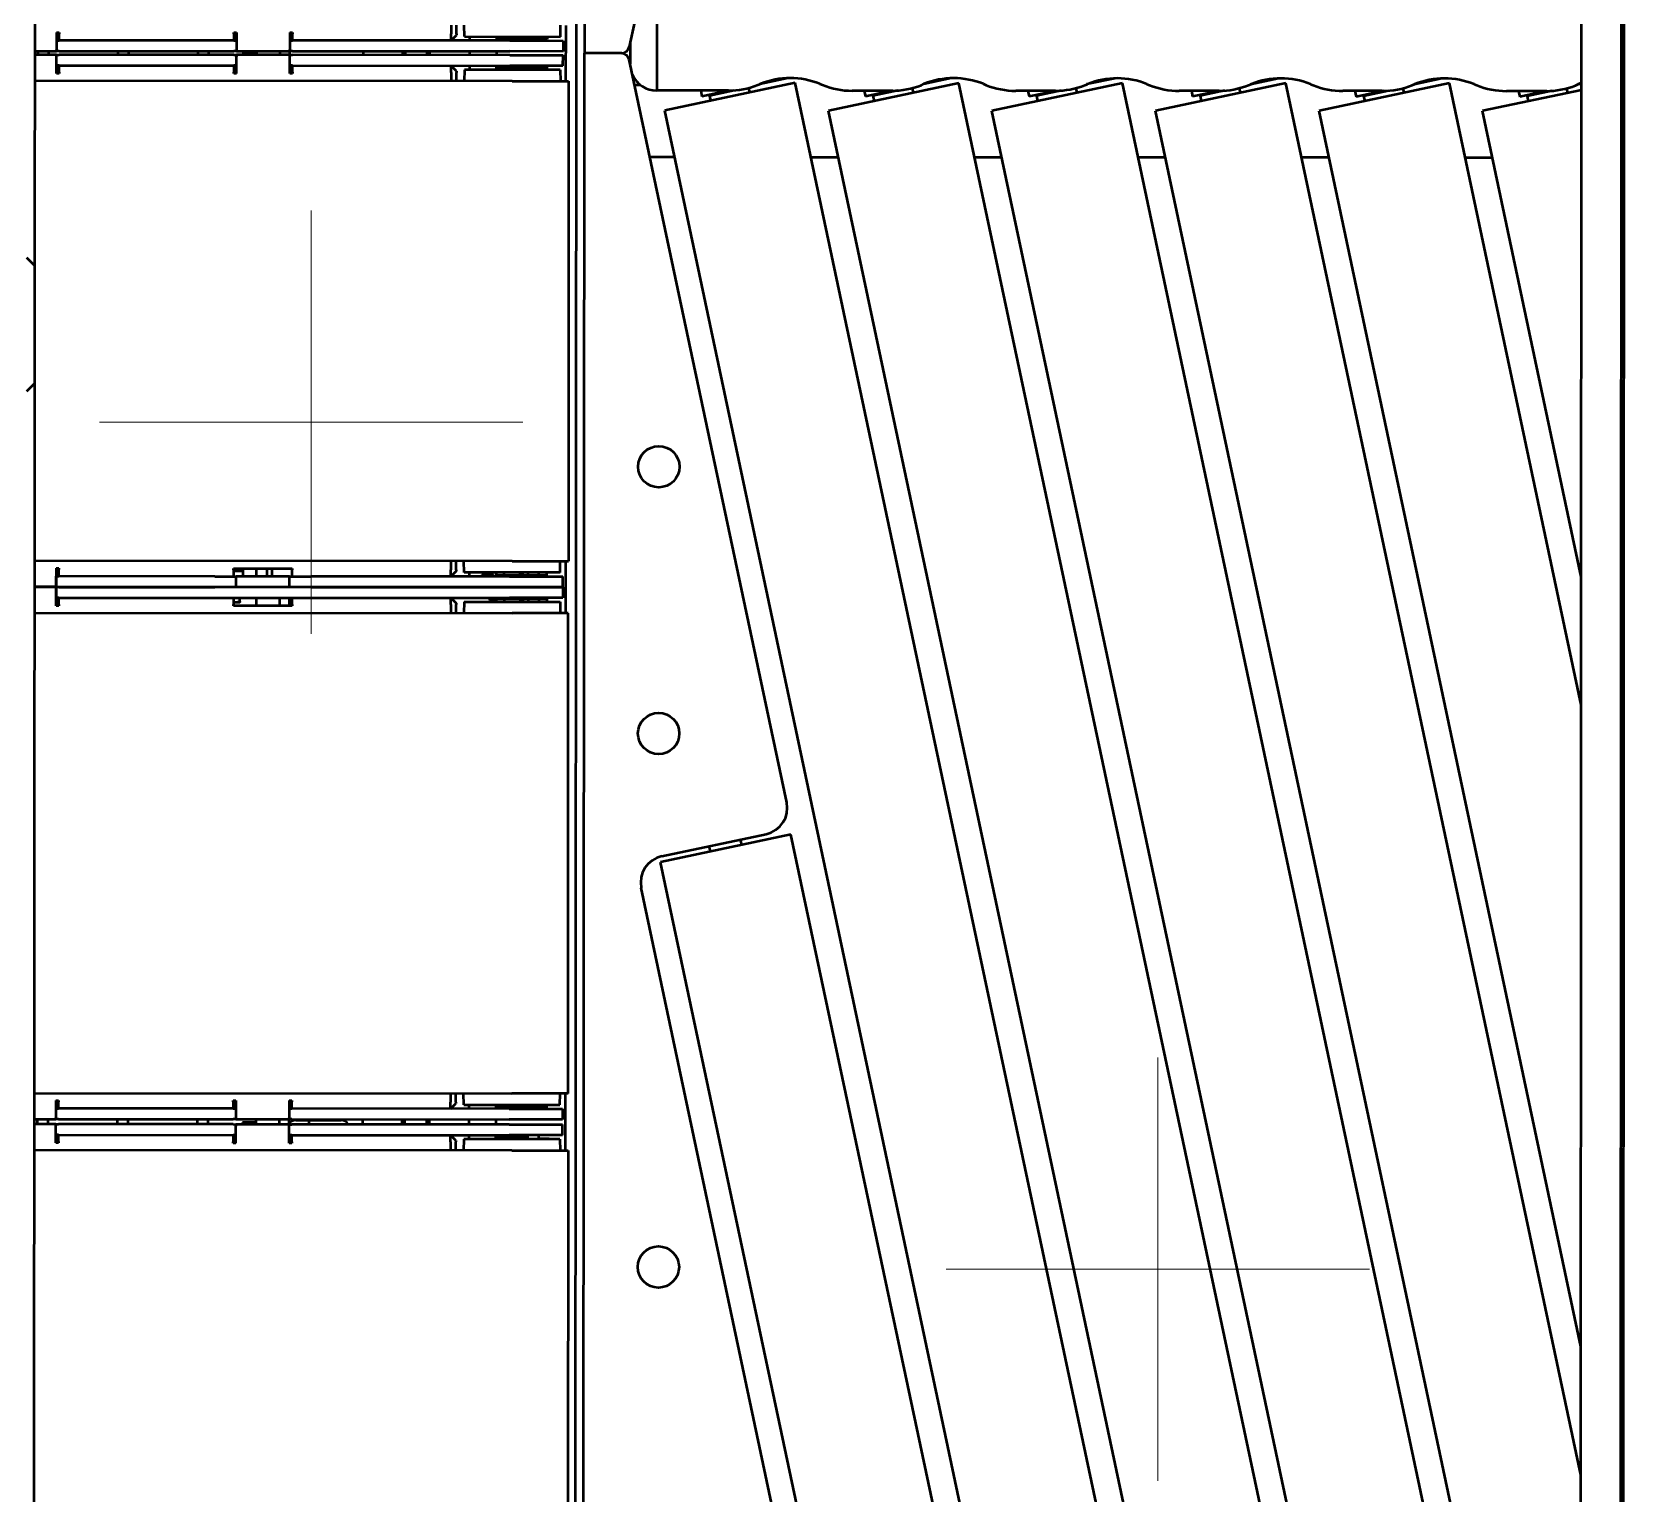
# Model space of a CAD drawing. Header units: millimetres. Extents: x 845401 to 948039, y 511594 to 550263.
# Drawn here: x 914943 to 915544, y 536098 to 536646 of the extents above; entities that cross this region are included whole.
import ezdxf

# ---------------------------------------------------------------- set-up
doc = ezdxf.new("R2010")
doc.units = ezdxf.units.MM
doc.layers.add('00', color=7, linetype='Continuous')
doc.layers.add('A-剖-0.10mm.......SECT-L01', color=255, linetype='Continuous', lineweight=18)
doc.layers.add('可见 (ISO)', color=7, linetype='Continuous', lineweight=50)

# ---------------------------------------------------------------- blocks, each defined once
blk = doc.blocks.new('单件分离新结构核图')
at = {"layer": '可见 (ISO)'}
for p, q in [((4621786.37, 893985.08), (4621786.37, 896285.08)), ((4621801.37, 893985.08), (4621801.37, 896285.08)), ((4621802.37, 893985.08), (4621802.37, 896285.08)), ((4621412.37, 896118.58), (4621412.37, 895293.08)), ((4621409.37, 894481.08), (4621409.37, 896105.08)), ((4621409.37, 894481.08), (4621409.37, 896105.08)), ((4621488.41, 895573.94), (4621429.22, 895295.45)), ((4621206.37, 895213.33), (4621206.37, 895459.33)), ((4621439.56, 895307.08), (4621439.56, 895279.08)), ((4621214.37, 895300.78), (4621214.37, 895294.28)), ((4621214.37, 895300.78), (4621215.37, 895300.78)), ((4621215.37, 895300.78), (4621215.37, 895300.28)), ((4621215.37, 895297.78), (4621215.37, 895300.28)), ((4621280.87, 895300.28), (4621280.87, 895300.78)), ((4621280.87, 895300.78), (4621281.87, 895300.78)), ((4621280.87, 895300.28), (4621280.87, 895297.78)), ((4621281.87, 895300.78), (4621281.87, 895294.28)), ((4621301.87, 895300.78), (4621301.87, 895294.28)), ((4621301.87, 895300.78), (4621302.87, 895300.78)), ((4621302.87, 895300.78), (4621302.87, 895300.28)), ((4621302.87, 895297.78), (4621302.87, 895300.28)), ((4621362.37, 895303.53), (4621362.37, 895300.28)), ((4621362.37, 895297.78), (4621362.37, 895300.28)), ((4621362.37, 895297.78), (4621364.37, 895299.78)), ((4621364.37, 895300.28), (4621364.37, 895303.53)), ((4621364.37, 895300.28), (4621364.37, 895299.78)), ((4621367.37, 895299.28), (4621367.27, 895303.53)), ((4621367.37, 895299.28), (4621403.37, 895299.28)), ((4621369.37, 895297.78), (4621369.37, 895299.28)), ((4621379.37, 895299.28), (4621379.37, 895298.28)), ((4621379.37, 895299.28), (4621379.37, 895297.78)), ((4621382.37, 895297.78), (4621382.37, 895299.28)), ((4621388.37, 895297.78), (4621388.37, 895299.28)), ((4621389.37, 895297.78), (4621389.37, 895299.28)), ((4621391.37, 895299.28), (4621391.37, 895298.28)), ((4621395.37, 895297.78), (4621395.37, 895299.28)), ((4621398.37, 895299.28), (4621398.37, 895298.28)), ((4621403.37, 895299.28), (4621403.46, 895303.53)), ((4621403.37, 895299.28), (4621403.46, 895303.53)), ((4621405.37, 895303.53), (4621405.37, 895282.63)), ((4621405.37, 895303.53), (4621405.37, 895282.63)), ((4621206.37, 895293.78), (4621213.87, 895293.78)), ((4621207.37, 895293.78), (4621207.37, 895292.38)), ((4621211.37, 895293.78), (4621211.37, 895292.38)), ((4621213.87, 895293.78), (4621214.37, 895293.78)), ((4621214.37, 895297.78), (4621214.37, 895293.78)), ((4621214.37, 895297.78), (4621215.37, 895297.78)), ((4621215.37, 895293.78), (4621214.37, 895293.78)), ((4621280.87, 895297.78), (4621215.37, 895297.78)), ((4621215.37, 895293.78), (4621280.87, 895293.78)), ((4621237.37, 895293.78), (4621237.37, 895292.38)), ((4621241.37, 895293.78), (4621241.37, 895292.38)), ((4621267.37, 895293.78), (4621267.37, 895292.38)), ((4621271.37, 895293.78), (4621271.37, 895292.38)), ((4621280.87, 895297.78), (4621281.87, 895297.78)), ((4621281.87, 895293.78), (4621280.87, 895293.78)), ((4621281.87, 895297.78), (4621281.87, 895293.78)), ((4621281.87, 895293.78), (4621282.37, 895293.78)), ((4621282.37, 895293.78), (4621301.37, 895293.78)), ((4621284.37, 895293.13), (4621284.37, 895292.38)), ((4621288.87, 895293.13), (4621284.37, 895293.13)), ((4621289.37, 895293.78), (4621289.37, 895292.63)), ((4621289.37, 895292.63), (4621289.37, 895292.38)), ((4621298.17, 895293.78), (4621298.17, 895292.38)), ((4621301.37, 895293.78), (4621301.87, 895293.78)), ((4621301.76, 895293.78), (4621301.76, 895292.38)), ((4621301.87, 895297.78), (4621301.87, 895293.78)), ((4621301.87, 895297.78), (4621302.87, 895297.78)), ((4621302.87, 895293.78), (4621301.87, 895293.78)), ((4621384.37, 895297.78), (4621302.87, 895297.78)), ((4621302.87, 895293.78), (4621384.37, 895293.78)), ((4621329.37, 895293.78), (4621329.37, 895292.38)), ((4621344.27, 895292.38), (4621344.27, 895293.78)), ((4621345.27, 895292.38), (4621345.27, 895293.78)), ((4621353.47, 895292.38), (4621353.47, 895293.78)), ((4621354.47, 895292.38), (4621354.47, 895293.78)), ((4621369.37, 895292.38), (4621369.37, 895293.78)), ((4621379.37, 895298.28), (4621379.37, 895297.78)), ((4621379.37, 895298.28), (4621391.37, 895298.28)), ((4621379.87, 895297.78), (4621379.37, 895298.28)), ((4621379.37, 895293.78), (4621379.37, 895292.38)), ((4621379.37, 895293.78), (4621379.37, 895292.38)), ((4621384.37, 895297.78), (4621404.37, 895297.78)), ((4621384.37, 895297.78), (4621404.37, 895297.78)), ((4621404.37, 895293.78), (4621384.37, 895293.78)), ((4621404.37, 895293.78), (4621384.37, 895293.78)), ((4621390.87, 895297.78), (4621391.37, 895298.28)), ((4621391.37, 895298.28), (4621398.37, 895298.28)), ((4621397.87, 895297.78), (4621398.37, 895298.28)), ((4621404.37, 895297.78), (4621404.37, 895293.78)), ((4621404.37, 895297.78), (4621404.37, 895293.78)), ((4621412.37, 894467.58), (4621412.37, 895293.08)), ((4621417.37, 895293.08), (4621412.37, 895293.08)), ((4621417.37, 895293.08), (4621412.37, 895293.08)), ((4621426.28, 895293.08), (4621417.37, 895293.08)), ((4621426.28, 895293.08), (4621417.37, 895293.08)), ((4621429.56, 895297.08), (4621429.56, 895289.08)), ((4621213.87, 895292.38), (4621206.37, 895292.38)), ((4621214.37, 895292.38), (4621213.87, 895292.38)), ((4621214.37, 895292.38), (4621215.37, 895292.38)), ((4621214.37, 895288.38), (4621214.37, 895292.38)), ((4621214.37, 895285.38), (4621214.37, 895291.88)), ((4621215.37, 895288.38), (4621214.37, 895288.38)), ((4621280.87, 895292.38), (4621215.37, 895292.38)), ((4621215.37, 895288.38), (4621280.87, 895288.38)), ((4621215.37, 895285.88), (4621215.37, 895288.38)), ((4621280.87, 895292.38), (4621281.87, 895292.38)), ((4621281.87, 895288.38), (4621280.87, 895288.38)), ((4621280.87, 895288.38), (4621280.87, 895285.88)), ((4621282.37, 895292.38), (4621281.87, 895292.38)), ((4621281.87, 895288.38), (4621281.87, 895292.38)), ((4621281.87, 895285.38), (4621281.87, 895291.88)), ((4621301.37, 895292.38), (4621282.37, 895292.38)), ((4621301.87, 895292.38), (4621301.37, 895292.38)), ((4621301.87, 895292.38), (4621302.87, 895292.38)), ((4621301.87, 895288.38), (4621301.87, 895292.38)), ((4621301.87, 895285.38), (4621301.87, 895291.88)), ((4621302.87, 895288.38), (4621301.87, 895288.38)), ((4621384.37, 895292.38), (4621302.87, 895292.38)), ((4621302.87, 895288.38), (4621384.37, 895288.38)), ((4621302.87, 895285.88), (4621302.87, 895288.38)), ((4621364.37, 895286.38), (4621362.37, 895288.38)), ((4621362.37, 895285.88), (4621362.37, 895288.38)), ((4621367.37, 895286.88), (4621367.27, 895282.63)), ((4621403.37, 895286.88), (4621367.37, 895286.88)), ((4621369.37, 895286.88), (4621369.37, 895288.38)), ((4621379.37, 895288.38), (4621379.37, 895286.88)), ((4621379.87, 895288.38), (4621379.37, 895287.88)), ((4621379.37, 895288.38), (4621379.37, 895287.88)), ((4621391.37, 895287.88), (4621379.37, 895287.88)), ((4621379.37, 895286.88), (4621379.37, 895287.88)), ((4621382.37, 895288.38), (4621382.37, 895286.88)), ((4621384.37, 895292.38), (4621404.37, 895292.38)), ((4621384.37, 895292.38), (4621404.37, 895292.38)), ((4621404.37, 895288.38), (4621384.37, 895288.38)), ((4621404.37, 895288.38), (4621384.37, 895288.38)), ((4621388.37, 895288.38), (4621388.37, 895286.88)), ((4621389.37, 895288.38), (4621389.37, 895286.88)), ((4621390.87, 895288.38), (4621391.37, 895287.88)), ((4621391.37, 895286.88), (4621391.37, 895287.88)), ((4621398.37, 895287.88), (4621391.37, 895287.88)), ((4621395.37, 895288.38), (4621395.37, 895286.88)), ((4621397.87, 895288.38), (4621398.37, 895287.88)), ((4621398.37, 895286.88), (4621398.37, 895287.88)), ((4621403.37, 895286.88), (4621403.46, 895282.63)), ((4621403.37, 895286.88), (4621403.46, 895282.63)), ((4621404.37, 895288.38), (4621404.37, 895292.38)), ((4621404.37, 895288.38), (4621404.37, 895292.38)), ((4621488.41, 895012.22), (4621429.22, 895290.7)), ((4621385.37, 895282.63), (4621206.37, 895282.63)), ((4621214.37, 895286.08), (4621215.37, 895286.08)), ((4621215.37, 895285.38), (4621214.37, 895285.38)), ((4621215.37, 895285.88), (4621215.37, 895285.38)), ((4621281.87, 895286.38), (4621280.87, 895286.38)), ((4621280.87, 895285.38), (4621280.87, 895285.88)), ((4621281.87, 895285.38), (4621280.87, 895285.38)), ((4621302.87, 895285.38), (4621301.87, 895285.38)), ((4621302.87, 895285.88), (4621302.87, 895285.38)), ((4621362.37, 895285.88), (4621362.37, 895282.63)), ((4621364.37, 895286.38), (4621364.37, 895285.88)), ((4621364.37, 895282.63), (4621364.37, 895285.88)), ((4621385.37, 895282.63), (4621406.47, 895282.63)), ((4621385.37, 895282.63), (4621406.47, 895282.63)), ((4621406.47, 895282.63), (4621406.47, 895102.63)), ((4621406.47, 895282.63), (4621406.47, 895102.63)), ((4621433.56, 895281.08), (4621431.26, 895281.08)), ((4621491.47, 895281.98), (4621442.56, 895271.59)), ((4621477.43, 895281.22), (4621478.42, 895281.62)), ((4621488.66, 895283.75), (4621478.18, 895281.53)), ((4621662.48, 894477.45), (4621491.47, 895281.98)), ((4621500.71, 895281.62), (4621501.7, 895281.22)), ((4621552.81, 895281.98), (4621503.9, 895271.59)), ((4621538.77, 895281.22), (4621539.76, 895281.62)), ((4621550, 895283.75), (4621539.52, 895281.53)), ((4621723.82, 894477.45), (4621552.81, 895281.98)), ((4621562.05, 895281.62), (4621563.04, 895281.22)), ((4621614.15, 895281.98), (4621565.24, 895271.59)), ((4621600.11, 895281.22), (4621601.1, 895281.62)), ((4621611.34, 895283.75), (4621600.86, 895281.53)), ((4621785.16, 894477.45), (4621614.15, 895281.98)), ((4621623.39, 895281.62), (4621624.38, 895281.22)), ((4621675.49, 895281.98), (4621626.58, 895271.59)), ((4621661.45, 895281.22), (4621662.44, 895281.62)), ((4621672.68, 895283.75), (4621662.2, 895281.53)), ((4621786.37, 894760.36), (4621675.49, 895281.98)), ((4621684.73, 895281.62), (4621685.72, 895281.22)), ((4621736.83, 895281.98), (4621687.92, 895271.59)), ((4621722.79, 895281.22), (4621723.78, 895281.62)), ((4621734.02, 895283.75), (4621723.54, 895281.53)), ((4621786.37, 895048.94), (4621736.83, 895281.98)), ((4621746.07, 895281.62), (4621747.06, 895281.22)), ((4621784.13, 895281.22), (4621785.12, 895281.62)), ((4621786.37, 895281.84), (4621784.88, 895281.53)), ((4621466.29, 895279.08), (4621439.56, 895279.08)), ((4621456.01, 895279.08), (4621456.47, 895276.91)), ((4621466.25, 895278.99), (4621456.47, 895276.91)), ((4621468.63, 895279.17), (4621459.27, 895277.18)), ((4621459.27, 895277.18), (4621459.68, 895275.22)), ((4621460.32, 895277.73), (4621460.39, 895277.42)), ((4621463.43, 895278.39), (4621463.5, 895278.08)), ((4621466.68, 895279.08), (4621466.25, 895278.99)), ((4621473.98, 895280.08), (4621474.35, 895278.34)), ((4621527.63, 895279.08), (4621512.84, 895279.08)), ((4621517.35, 895279.08), (4621517.81, 895276.91)), ((4621527.59, 895278.99), (4621517.81, 895276.91)), ((4621529.97, 895279.17), (4621520.61, 895277.18)), ((4621520.61, 895277.18), (4621521.02, 895275.22)), ((4621521.66, 895277.73), (4621521.73, 895277.42)), ((4621524.77, 895278.39), (4621524.84, 895278.08)), ((4621528.02, 895279.08), (4621527.59, 895278.99)), ((4621535.32, 895280.08), (4621535.69, 895278.34)), ((4621588.97, 895279.08), (4621574.18, 895279.08)), ((4621578.69, 895279.08), (4621579.15, 895276.91)), ((4621588.93, 895278.99), (4621579.15, 895276.91)), ((4621591.31, 895279.17), (4621581.95, 895277.18)), ((4621581.95, 895277.18), (4621582.36, 895275.22)), ((4621583, 895277.73), (4621583.07, 895277.42)), ((4621586.11, 895278.39), (4621586.18, 895278.08)), ((4621589.36, 895279.08), (4621588.93, 895278.99)), ((4621596.66, 895280.08), (4621597.03, 895278.34)), ((4621650.31, 895279.08), (4621635.52, 895279.08)), ((4621640.03, 895279.08), (4621640.49, 895276.91)), ((4621650.27, 895278.99), (4621640.49, 895276.91)), ((4621652.65, 895279.17), (4621643.29, 895277.18)), ((4621643.29, 895277.18), (4621643.7, 895275.22)), ((4621644.34, 895277.73), (4621644.41, 895277.42)), ((4621647.45, 895278.39), (4621647.52, 895278.08)), ((4621650.7, 895279.08), (4621650.27, 895278.99)), ((4621658, 895280.08), (4621658.37, 895278.34)), ((4621711.65, 895279.08), (4621696.86, 895279.08)), ((4621701.37, 895279.08), (4621701.83, 895276.91)), ((4621711.61, 895278.99), (4621701.83, 895276.91)), ((4621713.99, 895279.17), (4621704.63, 895277.18)), ((4621704.63, 895277.18), (4621705.04, 895275.22)), ((4621705.68, 895277.73), (4621705.75, 895277.42)), ((4621708.79, 895278.39), (4621708.86, 895278.08)), ((4621712.04, 895279.08), (4621711.61, 895278.99)), ((4621719.34, 895280.08), (4621719.71, 895278.34)), ((4621786.37, 895279.47), (4621749.26, 895271.59)), ((4621772.99, 895279.08), (4621758.2, 895279.08)), ((4621762.71, 895279.08), (4621763.17, 895276.91)), ((4621772.95, 895278.99), (4621763.17, 895276.91)), ((4621775.33, 895279.17), (4621765.97, 895277.18)), ((4621765.97, 895277.18), (4621766.38, 895275.22)), ((4621767.02, 895277.73), (4621767.09, 895277.42)), ((4621770.13, 895278.39), (4621770.2, 895278.08)), ((4621773.38, 895279.08), (4621772.95, 895278.99)), ((4621780.68, 895280.08), (4621781.05, 895278.34)), ((4621613.57, 894467.06), (4621442.56, 895271.59)), ((4621674.91, 894467.06), (4621503.9, 895271.59)), ((4621736.25, 894467.06), (4621565.24, 895271.59)), ((4621786.37, 894519.87), (4621626.58, 895271.59)), ((4621786.37, 894808.45), (4621687.92, 895271.59)), ((4621786.37, 895097.04), (4621749.26, 895271.59)), ((4621446.29, 895254.08), (4621437, 895254.08)), ((4621507.63, 895254.08), (4621497.4, 895254.08)), ((4621568.97, 895254.08), (4621558.74, 895254.08)), ((4621630.31, 895254.08), (4621620.08, 895254.08)), ((4621691.65, 895254.08), (4621681.42, 895254.08)), ((4621752.99, 895254.08), (4621742.76, 895254.08)), ((4621206.37, 895213.33), (4621203.37, 895216.33)), ((4621206.37, 895169.33), (4621206.37, 895213.33)), ((4621203.37, 895166.33), (4621206.37, 895169.33)), ((4621206.37, 894067.08), (4621206.37, 895169.33)), ((4621385.37, 895102.63), (4621206.37, 895102.63)), ((4621362.37, 895102.63), (4621362.37, 895099.38)), ((4621364.37, 895099.38), (4621364.37, 895102.63)), ((4621367.37, 895098.38), (4621367.27, 895102.63)), ((4621385.37, 895102.63), (4621406.47, 895102.63)), ((4621385.37, 895102.63), (4621406.47, 895102.63)), ((4621403.37, 895098.38), (4621403.46, 895102.63)), ((4621403.37, 895098.38), (4621403.46, 895102.63)), ((4621405.37, 895102.63), (4621405.37, 895083.13)), ((4621405.37, 895102.63), (4621405.37, 895083.13)), ((4621214.37, 895099.88), (4621214.37, 895093.38)), ((4621214.37, 895099.88), (4621215.37, 895099.88)), ((4621214.37, 895096.88), (4621215.37, 895096.88)), ((4621214.37, 895092.88), (4621214.37, 895096.88)), ((4621215.37, 895099.88), (4621215.37, 895099.38)), ((4621215.37, 895096.88), (4621215.37, 895099.38)), ((4621273.87, 895096.88), (4621215.37, 895096.88)), ((4621273.87, 895096.88), (4621280.48, 895096.88)), ((4621280.48, 895096.88), (4621280.87, 895096.88)), ((4621280.87, 895099.38), (4621280.87, 895099.88)), ((4621280.87, 895099.88), (4621302.87, 895099.88)), ((4621280.87, 895099.38), (4621280.87, 895096.88)), ((4621284.17, 895098.88), (4621280.87, 895098.88)), ((4621280.87, 895096.88), (4621281.87, 895096.88)), ((4621285.87, 895096.88), (4621281.87, 895096.88)), ((4621281.87, 895092.88), (4621281.87, 895096.88)), ((4621284.37, 895099.88), (4621284.37, 895096.88)), ((4621297.87, 895096.88), (4621285.87, 895096.88)), ((4621289.37, 895099.88), (4621289.37, 895096.88)), ((4621293.37, 895099.88), (4621293.37, 895096.88)), ((4621295.37, 895096.88), (4621295.37, 895099.88)), ((4621301.87, 895096.88), (4621297.87, 895096.88)), ((4621301.87, 895096.88), (4621302.87, 895096.88)), ((4621301.87, 895092.88), (4621301.87, 895096.88)), ((4621302.87, 895099.88), (4621302.87, 895099.38)), ((4621302.87, 895096.88), (4621302.87, 895099.38)), ((4621302.87, 895096.88), (4621303.25, 895096.88)), ((4621303.25, 895096.88), (4621309.87, 895096.88)), ((4621384.37, 895096.88), (4621309.87, 895096.88)), ((4621362.37, 895096.88), (4621362.37, 895099.38)), ((4621364.37, 895098.88), (4621362.37, 895096.88)), ((4621364.37, 895099.38), (4621364.37, 895098.88)), ((4621403.37, 895098.38), (4621367.37, 895098.38)), ((4621369.37, 895096.88), (4621369.37, 895098.38)), ((4621374.57, 895097.98), (4621374.14, 895097.55)), ((4621378.14, 895097.55), (4621374.14, 895097.55)), ((4621374.14, 895096.88), (4621374.14, 895097.55)), ((4621374.57, 895097.98), (4621377.71, 895097.98)), ((4621377.71, 895097.98), (4621378.14, 895097.55)), ((4621378.14, 895096.88), (4621378.14, 895097.55)), ((4621379.37, 895098.38), (4621379.37, 895096.88)), ((4621379.37, 895097.38), (4621379.37, 895098.38)), ((4621379.37, 895097.38), (4621391.37, 895097.38)), ((4621379.87, 895096.88), (4621379.37, 895097.38)), ((4621379.37, 895097.38), (4621379.37, 895096.88)), ((4621382.37, 895096.88), (4621382.37, 895098.38)), ((4621384.37, 895096.88), (4621404.37, 895096.88)), ((4621384.37, 895096.88), (4621404.37, 895096.88)), ((4621388.37, 895096.88), (4621388.37, 895098.38)), ((4621389.37, 895096.88), (4621389.37, 895098.38)), ((4621390.87, 895096.88), (4621391.37, 895097.38)), ((4621391.37, 895097.38), (4621391.37, 895098.38)), ((4621391.37, 895097.38), (4621398.37, 895097.38)), ((4621395.37, 895096.88), (4621395.37, 895098.38)), ((4621397.87, 895096.88), (4621398.37, 895097.38)), ((4621398.37, 895097.38), (4621398.37, 895098.38)), ((4621404.37, 895092.88), (4621404.37, 895096.88)), ((4621404.37, 895092.88), (4621404.37, 895096.88)), ((4621213.87, 895092.88), (4621206.37, 895092.88)), ((4621206.37, 895092.88), (4621213.87, 895092.88)), ((4621214.37, 895092.88), (4621213.87, 895092.88)), ((4621213.87, 895092.88), (4621214.37, 895092.88)), ((4621214.37, 895092.88), (4621215.37, 895092.88)), ((4621214.37, 895092.88), (4621214.37, 895088.88)), ((4621215.37, 895092.88), (4621214.37, 895092.88)), ((4621214.37, 895085.88), (4621214.37, 895092.38)), ((4621215.37, 895088.88), (4621214.37, 895088.88)), ((4621384.37, 895092.88), (4621215.37, 895092.88)), ((4621215.37, 895092.88), (4621273.87, 895092.88)), ((4621215.37, 895088.88), (4621384.37, 895088.88)), ((4621215.37, 895086.38), (4621215.37, 895088.88)), ((4621280.87, 895088.88), (4621280.87, 895086.38)), ((4621283.31, 895087.54), (4621283.31, 895088.88)), ((4621289.37, 895088.88), (4621289.37, 895085.88)), ((4621298.17, 895088.88), (4621298.17, 895085.88)), ((4621301.76, 895088.88), (4621301.76, 895085.88)), ((4621302.87, 895086.38), (4621302.87, 895088.88)), ((4621309.87, 895092.88), (4621384.37, 895092.88)), ((4621362.37, 895088.88), (4621364.37, 895086.88)), ((4621362.37, 895086.38), (4621362.37, 895088.88)), ((4621376.92, 895088.88), (4621376.92, 895087.98)), ((4621379.87, 895088.88), (4621379.37, 895088.38)), ((4621391.37, 895088.38), (4621379.37, 895088.38)), ((4621379.37, 895088.38), (4621379.37, 895087.38)), ((4621382.37, 895088.88), (4621382.37, 895087.38)), ((4621384.37, 895092.88), (4621404.37, 895092.88)), ((4621404.37, 895092.88), (4621384.37, 895092.88)), ((4621384.37, 895092.88), (4621404.37, 895092.88)), ((4621404.37, 895092.88), (4621384.37, 895092.88)), ((4621404.37, 895088.88), (4621384.37, 895088.88)), ((4621404.37, 895088.88), (4621384.37, 895088.88)), ((4621388.37, 895088.88), (4621388.37, 895087.38)), ((4621389.37, 895088.88), (4621389.37, 895087.38)), ((4621390.87, 895088.88), (4621391.37, 895088.38)), ((4621398.37, 895088.38), (4621391.37, 895088.38)), ((4621391.37, 895088.38), (4621391.37, 895087.38)), ((4621395.37, 895088.88), (4621395.37, 895087.38)), ((4621397.87, 895088.88), (4621398.37, 895088.38)), ((4621398.37, 895088.38), (4621398.37, 895087.38)), ((4621404.37, 895092.88), (4621404.37, 895088.88)), ((4621404.37, 895092.88), (4621404.37, 895088.88)), ((4621206.37, 895083.13), (4621385.37, 895083.13)), ((4621215.37, 895085.88), (4621214.37, 895085.88)), ((4621215.37, 895086.38), (4621215.37, 895085.88)), ((4621280.87, 895087.18), (4621281.31, 895087.18)), ((4621280.87, 895085.88), (4621280.87, 895086.38)), ((4621302.87, 895085.88), (4621280.87, 895085.88)), ((4621281.31, 895087.18), (4621283.31, 895087.18)), ((4621302.87, 895086.38), (4621302.87, 895085.88)), ((4621362.37, 895086.38), (4621362.37, 895083.13)), ((4621364.37, 895086.88), (4621364.37, 895086.38)), ((4621364.37, 895083.13), (4621364.37, 895086.38)), ((4621367.37, 895087.38), (4621367.27, 895083.13)), ((4621367.37, 895087.38), (4621403.37, 895087.38)), ((4621379.37, 895087.98), (4621376.92, 895087.98)), ((4621406.47, 895083.13), (4621385.37, 895083.13)), ((4621406.47, 895083.13), (4621385.37, 895083.13)), ((4621403.37, 895087.38), (4621403.46, 895083.13)), ((4621403.37, 895087.38), (4621403.46, 895083.13)), ((4621406.47, 894903.13), (4621406.47, 895083.13)), ((4621406.47, 894903.13), (4621406.47, 895083.13)), ((4621490.01, 895000.29), (4621441.1, 894989.89)), ((4621441.58, 894992.04), (4621480.71, 895000.36)), ((4621471.01, 894998.29), (4621471.42, 894996.34)), ((4621601.24, 894476.98), (4621490.01, 895000.29)), ((4621459.27, 894995.8), (4621459.69, 894993.84)), ((4621552.33, 894466.58), (4621441.1, 894989.89)), ((4621490.64, 894713.14), (4621433.88, 894980.18)), ((4621206.37, 894903.13), (4621385.37, 894903.13)), ((4621362.37, 894903.13), (4621362.37, 894899.88)), ((4621364.37, 894899.88), (4621364.37, 894903.13)), ((4621367.37, 894898.88), (4621367.27, 894903.13)), ((4621406.47, 894903.13), (4621385.37, 894903.13)), ((4621406.47, 894903.13), (4621385.37, 894903.13)), ((4621403.37, 894898.88), (4621403.46, 894903.13)), ((4621403.37, 894898.88), (4621403.46, 894903.13)), ((4621405.37, 894903.13), (4621405.37, 894881.73)), ((4621405.37, 894903.13), (4621405.37, 894881.73)), ((4621214.37, 894900.38), (4621214.37, 894893.88)), ((4621214.37, 894900.38), (4621215.37, 894900.38)), ((4621214.37, 894900.08), (4621215.37, 894900.08)), ((4621214.37, 894897.38), (4621214.37, 894893.38)), ((4621214.37, 894897.38), (4621215.37, 894897.38)), ((4621215.37, 894900.38), (4621215.37, 894899.88)), ((4621215.37, 894897.38), (4621215.37, 894899.88)), ((4621280.87, 894897.38), (4621215.37, 894897.38)), ((4621280.87, 894899.88), (4621280.87, 894900.38)), ((4621280.87, 894900.38), (4621281.87, 894900.38)), ((4621280.87, 894899.88), (4621280.87, 894897.38)), ((4621280.87, 894897.38), (4621281.87, 894897.38)), ((4621281.87, 894900.38), (4621281.87, 894893.88)), ((4621281.87, 894897.38), (4621281.87, 894893.38)), ((4621301.87, 894900.38), (4621301.87, 894893.88)), ((4621301.87, 894900.38), (4621302.87, 894900.38)), ((4621301.87, 894897.38), (4621301.87, 894893.38)), ((4621301.87, 894897.38), (4621302.87, 894897.38)), ((4621302.87, 894900.38), (4621302.87, 894899.88)), ((4621302.87, 894897.38), (4621302.87, 894899.88)), ((4621384.37, 894897.38), (4621302.87, 894897.38)), ((4621362.37, 894897.38), (4621362.37, 894899.88)), ((4621362.37, 894897.38), (4621364.37, 894899.38)), ((4621364.37, 894899.88), (4621364.37, 894899.38)), ((4621367.37, 894898.88), (4621403.37, 894898.88)), ((4621369.37, 894897.38), (4621369.37, 894898.88)), ((4621379.37, 894898.88), (4621379.37, 894897.88)), ((4621379.37, 894898.88), (4621379.37, 894897.38)), ((4621379.37, 894897.88), (4621379.37, 894897.38)), ((4621379.37, 894897.88), (4621391.37, 894897.88)), ((4621379.87, 894897.38), (4621379.37, 894897.88)), ((4621382.37, 894897.38), (4621382.37, 894898.88)), ((4621384.37, 894897.38), (4621404.37, 894897.38)), ((4621384.37, 894897.38), (4621404.37, 894897.38)), ((4621388.37, 894897.38), (4621388.37, 894898.88)), ((4621389.37, 894897.38), (4621389.37, 894898.88)), ((4621390.87, 894897.38), (4621391.37, 894897.88)), ((4621391.37, 894898.88), (4621391.37, 894897.88)), ((4621391.37, 894897.88), (4621398.37, 894897.88)), ((4621395.37, 894897.38), (4621395.37, 894898.88)), ((4621397.87, 894897.38), (4621398.37, 894897.88)), ((4621398.37, 894898.88), (4621398.37, 894897.88)), ((4621404.37, 894897.38), (4621404.37, 894893.38)), ((4621404.37, 894897.38), (4621404.37, 894893.38)), ((4621206.37, 894893.38), (4621213.87, 894893.38)), ((4621213.87, 894891.48), (4621206.37, 894891.48)), ((4621207.37, 894893.38), (4621207.37, 894891.48)), ((4621211.37, 894893.38), (4621211.37, 894891.48)), ((4621213.87, 894893.38), (4621214.37, 894893.38)), ((4621214.37, 894891.48), (4621213.87, 894891.48)), ((4621215.37, 894893.38), (4621214.37, 894893.38)), ((4621214.37, 894891.48), (4621215.37, 894891.48)), ((4621214.37, 894887.48), (4621214.37, 894891.48)), ((4621214.37, 894884.48), (4621214.37, 894890.98)), ((4621215.37, 894893.38), (4621280.87, 894893.38)), ((4621280.87, 894891.48), (4621215.37, 894891.48)), ((4621237.37, 894893.38), (4621237.37, 894891.48)), ((4621241.37, 894893.38), (4621241.37, 894891.48)), ((4621267.37, 894893.38), (4621267.37, 894891.48)), ((4621271.37, 894893.38), (4621271.37, 894891.48)), ((4621281.87, 894893.38), (4621280.87, 894893.38)), ((4621280.87, 894891.48), (4621281.87, 894891.48)), ((4621281.87, 894893.38), (4621282.37, 894893.38)), ((4621282.37, 894891.48), (4621281.87, 894891.48)), ((4621281.87, 894887.48), (4621281.87, 894891.48)), ((4621281.87, 894884.48), (4621281.87, 894890.98)), ((4621282.37, 894893.38), (4621301.37, 894893.38)), ((4621301.37, 894891.48), (4621282.37, 894891.48)), ((4621284.37, 894892.23), (4621284.37, 894891.48)), ((4621288.87, 894892.23), (4621284.37, 894892.23)), ((4621289.37, 894893.38), (4621289.37, 894891.73)), ((4621289.37, 894891.73), (4621289.37, 894891.48)), ((4621298.17, 894893.38), (4621298.17, 894891.48)), ((4621301.37, 894893.38), (4621301.87, 894893.38)), ((4621301.87, 894891.48), (4621301.37, 894891.48)), ((4621301.76, 894893.38), (4621301.76, 894891.57)), ((4621302.87, 894893.38), (4621301.87, 894893.38)), ((4621301.87, 894891.48), (4621302.87, 894891.48)), ((4621301.87, 894887.48), (4621301.87, 894891.48)), ((4621301.87, 894884.48), (4621301.87, 894890.98)), ((4621302.87, 894893.38), (4621384.37, 894893.38)), ((4621384.37, 894891.48), (4621302.87, 894891.48)), ((4621304.37, 894893.08), (4621321.37, 894893.08)), ((4621309.37, 894891.48), (4621309.37, 894893.08)), ((4621329.37, 894893.38), (4621329.37, 894891.48)), ((4621344.27, 894891.48), (4621344.27, 894893.38)), ((4621345.27, 894891.48), (4621345.27, 894893.38)), ((4621353.47, 894891.48), (4621353.47, 894893.38)), ((4621354.47, 894891.48), (4621354.47, 894893.38)), ((4621369.37, 894891.48), (4621369.37, 894893.38)), ((4621379.37, 894893.38), (4621379.37, 894891.48)), ((4621379.37, 894893.38), (4621379.37, 894891.48)), ((4621404.37, 894893.38), (4621384.37, 894893.38)), ((4621404.37, 894893.38), (4621384.37, 894893.38)), ((4621384.37, 894891.48), (4621404.37, 894891.48)), ((4621384.37, 894891.48), (4621404.37, 894891.48)), ((4621404.37, 894887.48), (4621404.37, 894891.48)), ((4621404.37, 894887.48), (4621404.37, 894891.48)), ((4621215.37, 894887.48), (4621214.37, 894887.48)), ((4621215.37, 894884.48), (4621214.37, 894884.48)), ((4621215.37, 894887.48), (4621280.87, 894887.48)), ((4621215.37, 894884.98), (4621215.37, 894887.48)), ((4621215.37, 894884.98), (4621215.37, 894884.48)), ((4621281.87, 894887.48), (4621280.87, 894887.48)), ((4621280.87, 894887.48), (4621280.87, 894884.98)), ((4621281.87, 894885.48), (4621280.87, 894885.48)), ((4621280.87, 894884.48), (4621280.87, 894884.98)), ((4621281.87, 894884.48), (4621280.87, 894884.48)), ((4621302.87, 894887.48), (4621301.87, 894887.48)), ((4621302.87, 894884.48), (4621301.87, 894884.48)), ((4621302.87, 894887.48), (4621384.37, 894887.48)), ((4621302.87, 894884.98), (4621302.87, 894887.48)), ((4621302.87, 894884.98), (4621302.87, 894884.48)), ((4621364.37, 894885.48), (4621362.37, 894887.48)), ((4621362.37, 894884.98), (4621362.37, 894887.48)), ((4621362.37, 894884.98), (4621362.37, 894881.73)), ((4621364.37, 894885.48), (4621364.37, 894884.98)), ((4621364.37, 894881.73), (4621364.37, 894884.98)), ((4621367.37, 894885.98), (4621367.27, 894881.73)), ((4621403.37, 894885.98), (4621367.37, 894885.98)), ((4621369.37, 894885.98), (4621369.37, 894887.48)), ((4621379.37, 894887.48), (4621379.37, 894886.18)), ((4621379.87, 894887.48), (4621379.37, 894886.98)), ((4621379.37, 894887.48), (4621379.37, 894886.98)), ((4621391.37, 894886.98), (4621379.37, 894886.98)), ((4621379.37, 894885.98), (4621379.37, 894886.98)), ((4621379.37, 894886.18), (4621382.37, 894886.18)), ((4621382.37, 894887.48), (4621382.37, 894885.98)), ((4621404.37, 894887.48), (4621384.37, 894887.48)), ((4621404.37, 894887.48), (4621384.37, 894887.48)), ((4621388.37, 894887.48), (4621388.37, 894885.98)), ((4621388.37, 894886.18), (4621389.37, 894886.18)), ((4621389.37, 894887.48), (4621389.37, 894885.98)), ((4621390.87, 894887.48), (4621391.37, 894886.98)), ((4621391.37, 894885.98), (4621391.37, 894886.98)), ((4621395.37, 894887.48), (4621395.37, 894885.98)), ((4621395.37, 894887.48), (4621395.37, 894885.98)), ((4621395.37, 894886.18), (4621399.37, 894886.18)), ((4621395.37, 894886.18), (4621399.37, 894886.18)), ((4621399.37, 894886.18), (4621399.37, 894885.98)), ((4621399.37, 894886.18), (4621399.37, 894885.98)), ((4621403.37, 894885.98), (4621403.46, 894881.73)), ((4621403.37, 894885.98), (4621403.46, 894881.73)), ((4621385.37, 894881.73), (4621206.37, 894881.73)), ((4621385.37, 894881.73), (4621406.47, 894881.73)), ((4621385.37, 894881.73), (4621406.47, 894881.73)), ((4621406.47, 894881.73), (4621406.47, 894701.73)), ((4621406.47, 894881.73), (4621406.47, 894701.73))]:
    blk.add_line(p, q, dxfattribs=at)
for centre in [(4621440.37, 895138.08), (4621440.37, 895038.08), (4621440.37, 894838.08)]:
    blk.add_circle(centre, 7.75, dxfattribs=at)
for centre, radius, start, end in [((4621304.37, 895298.08), 3, 120, 146.44269), ((4621213.87, 895294.28), 0.5, 270, 0), ((4621282.37, 895294.28), 0.5, 180, 270), ((4621288.87, 895292.63), 0.5, 0, 90), ((4621301.37, 895294.28), 0.5, 270, 0), ((4621426.28, 895296.08), 3, 270, 348), ((4621426.28, 895290.08), 3, 12, 90), ((4621213.87, 895291.88), 0.5, 0, 90), ((4621282.37, 895291.88), 0.5, 90, 180), ((4621301.37, 895291.88), 0.5, 0, 90), ((4621304.37, 895286.08), 3, 129.94451, 146.44269), ((4621439.56, 895289.08), 10, 204, 270), ((4621466.29, 895309.08), 30, 270, 291.80141), ((4621489.56, 895253.77), 30, 68.19859, 111.80141), ((4621512.84, 895309.08), 30, 248.19859, 270), ((4621527.63, 895309.08), 30, 270, 291.80141), ((4621550.9, 895253.77), 30, 68.19859, 111.80141), ((4621574.18, 895309.08), 30, 248.19859, 270), ((4621588.97, 895309.08), 30, 270, 291.80141), ((4621612.24, 895253.77), 30, 68.19859, 111.80141), ((4621635.52, 895309.08), 30, 248.19859, 270), ((4621650.31, 895309.08), 30, 270, 291.80141), ((4621673.58, 895253.77), 30, 68.19859, 111.80141), ((4621696.86, 895309.08), 30, 248.19859, 270), ((4621711.65, 895309.08), 30, 270, 291.80141), ((4621734.92, 895253.77), 30, 68.19859, 111.80141), ((4621758.2, 895309.08), 30, 248.19859, 270), ((4621772.99, 895309.08), 30, 270, 291.80141), ((4621796.26, 895253.77), 30, 109.26361, 111.80141), ((4621284.17, 895099.08), 0.2, 270, 0), ((4621213.87, 895093.38), 0.5, 270, 0), ((4621213.87, 895092.38), 0.5, 0, 90), ((4621478.63, 895010.14), 10, 282, 12), ((4621443.66, 894982.26), 10, 102, 192), ((4621304.37, 894902.08), 3, 214.51811, 240), ((4621213.87, 894893.88), 0.5, 270, 0), ((4621213.87, 894890.98), 0.5, 0, 90), ((4621282.37, 894893.88), 0.5, 180, 270), ((4621282.37, 894890.98), 0.5, 90, 180), ((4621288.87, 894891.73), 0.5, 0, 90), ((4621301.37, 894893.88), 0.5, 270, 0), ((4621301.37, 894890.98), 0.5, 0, 90), ((4621304.37, 894890.08), 3, 150.19009, 152.18186), ((4621304.37, 894890.08), 3, 90, 150.19009), ((4621321.37, 894890.08), 3, 27.81814, 90)]:
    blk.add_arc(centre, radius, start, end, dxfattribs=at)
for points, weights in [([(4621280.87, 895087.2), (4621281.09, 895087.18), (4621281.31, 895087.18)], [1.01360535693, 1.00888049391, 1]), ([(4621281.31, 895087.18), (4621282.24, 895087.18), (4621283.31, 895087.54)], [1, 1.0379548493, 1]), ([(4621283.31, 895087.54), (4621283.31, 895087.18), (4621283.31, 895087.18)], [1, 1.0379548493, 1])]:
    blk.add_rational_spline(points, weights, degree=2, dxfattribs=at)
blk = doc.blocks.new('C线')
at = {"layer": 'A-剖-0.10mm.......SECT-L01', "color": 1, "rotation": 359.9712527628268}
blk.add_blockref('单件分离新结构核图', (-3624841.16, -417498.02, 12.69), dxfattribs=at)
blk = doc.blocks.new('BC线平台')
at = {"layer": 'A-剖-0.10mm.......SECT-L01'}
h = blk.add_hatch(dxfattribs=at)
h.set_pattern_fill('CROSS', color=2, scale=50)
h.set_pattern_definition([(0, (691447.87, 341554.85), (317.5, 317.5), [158.75, -476.25]), (90, (691527.24, 341475.47), (-317.5, 317.5), [158.75, -476.25])])
h.paths.add_polyline_path([(791174.13, 370096.42), (802932.03, 370096.42), (802932.03, 366396.42), (791174.13, 366396.42)])

msp = doc.modelspace()

# ---------------------------------------------------------------- block references
at = {"layer": '00'}
for name, p in [('BC线平台', (120688.34, 168041.31, -0.98)), ('C线', (-81869.83, 61162.22))]:
    msp.add_blockref(name, p, dxfattribs=at)

doc.saveas('drawing.dxf')
